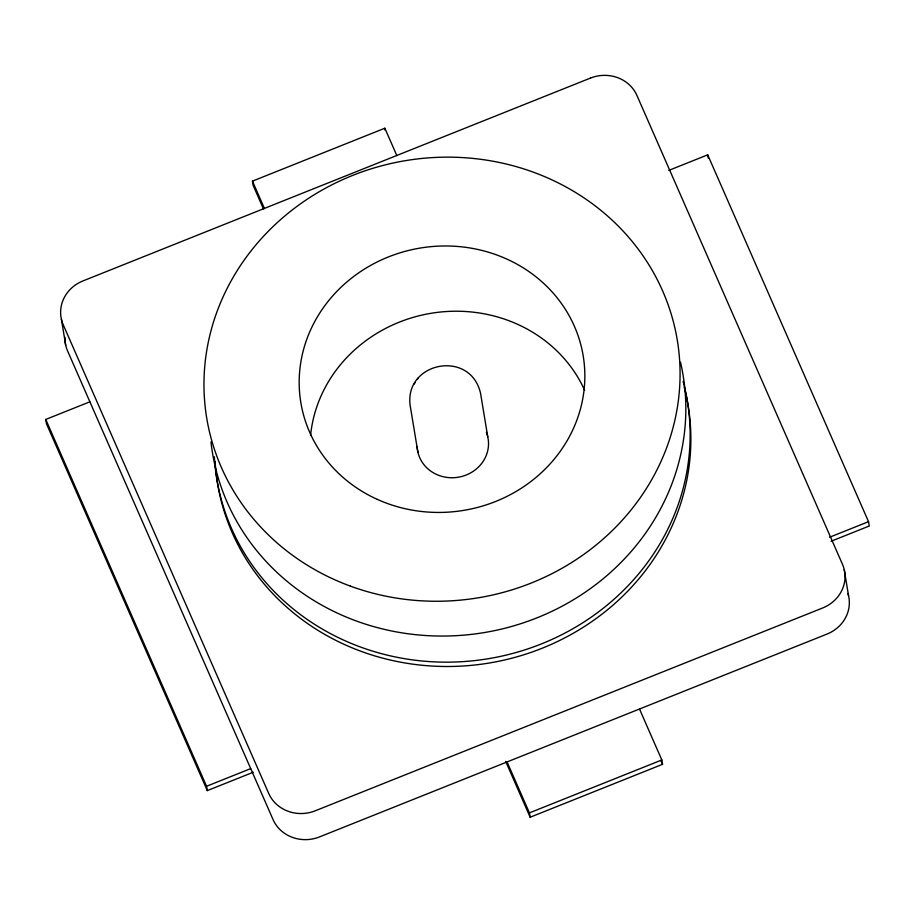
<?xml version="1.0" encoding="UTF-8"?>
<svg xmlns="http://www.w3.org/2000/svg" width="915" height="915" viewBox="0 0 915 915"><rect width="100%" height="100%" fill="white"/><g stroke="black" fill="none" stroke-linecap="round" stroke-linejoin="round"><path stroke-width="1.37" d="M487.741 436.729L480.535 393.233C470.093 347.894 401.067 362.615 410.698 408.673L417.892 452.17M414.186 384.003L415.238 382.47M417.515 379.13L418.418 377.826M263.428 208.86L253.181 185.482L252.46 181.136L384.849 128.214L396.87 155.653M253.261 772.237L207.293 790.606L46.471 423.782L45.75 419.436L89.876 401.799M668.762 170.407L707.707 154.841L868.529 521.664L869.25 526.011L831.163 541.234M207.293 790.606L206.573 786.26L250.71 768.623M829.596 537.231L868.529 521.664M661.82 759.965L662.54 764.311L530.151 817.232L529.43 812.886L661.82 759.965L639.494 709.011M660.836 760.422L662.54 764.311M252.46 181.136L264.481 208.574M507.093 761.932L529.43 812.886M505.675 761.394L530.151 817.232M45.75 419.436L206.573 786.26M844.236 569.656L848.56 595.757M707.707 154.841L708.244 158.101M384.849 128.214L385.204 130.388M61.397 319.244L65.72 345.344M684.203 387.148A238.495 221.59 -9.4 0 1 487.066 663.375A238.495 221.59 -9.4 0 1 215.082 461.103M847.953 593.515A35.777 33.237 -9.4 0 1 827.046 634.049L319.541 836.905A35.777 33.237 -9.4 0 1 273.047 819.565L67.538 350.845A35.777 33.237 -9.4 0 1 64.954 337.28M683.116 381.418A238.495 221.59 -9.4 0 1 489.353 658.537A238.495 221.59 -9.4 0 1 214.636 461M214.533 459.593A238.495 221.59 -9.4 0 1 214.362 456.757M680.52 362.226A238.495 221.59 -9.4 0 1 485.03 632.437A238.495 221.59 -9.4 0 1 210.976 441.991M310.574 435.529A143.095 132.95 -9.4 0 1 431.171 313.273A143.095 132.95 -9.4 0 1 584.651 390.27M486.368 432.292A35.777 33.237 -9.4 0 1 459.662 476.978A35.777 33.237 -9.4 0 1 417.137 446.428M590.415 78.095L82.922 280.951A35.777 33.237 -9.4 0 0 63.227 324.756L268.724 793.465A35.777 33.237 -9.4 0 0 315.229 810.804L822.722 607.949A35.777 33.237 -9.4 0 0 842.418 564.155L636.92 95.434A35.777 33.237 -9.4 0 0 590.415 78.095M350.342 586.103A238.495 221.59 -9.4 0 0 678.118 345.584A238.495 221.59 -9.4 0 0 297.592 205.921A238.495 221.59 -9.4 0 0 350.342 586.103M377.392 499.418A143.095 132.95 -9.4 0 0 584.639 368.848A143.095 132.95 -9.4 0 0 364.021 269.342A143.095 132.95 -9.4 0 0 377.392 499.418"/></g></svg>
